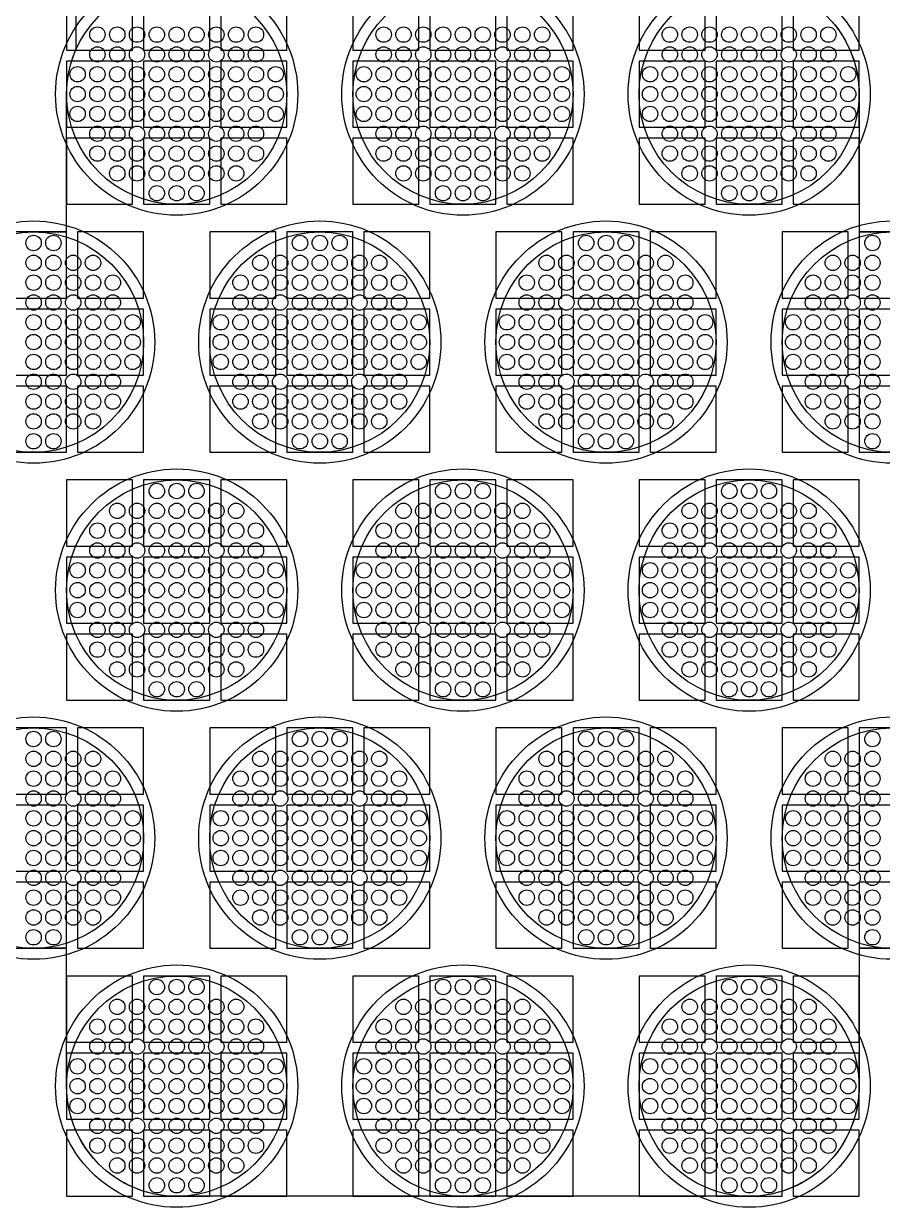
# Model space of a CAD drawing. Extents: x -49 to 54, y -38 to 38.
# Drawn here: x -4.72 to -0.82, y 14.48 to 19.85 of the extents above; entities that cross this region are included whole.
import ezdxf

# ---------------------------------------------------------------- set-up
doc = ezdxf.new("R2010")
doc.units = 0
for name, color, linetype in [('BACK_LAYER', 5, 'CONTINUOUS'), ('COND_LAYER_LOWER_ELECTRODE', 6, 'CONTINUOUS'), ('CONDUCTIVE_LAYER_BACK_LAYER', 2, 'CONTINUOUS'), ('EMITTER', 3, 'CONTINUOUS'), ('LOWER_ELECTRODE', 1, 'CONTINUOUS')]:
    doc.layers.add(name, color=color, linetype=linetype)

msp = doc.modelspace()

# ---------------------------------------------------------------- linework, layer by layer
at = {"layer": 'BACK_LAYER'}
for points in [[(-4.5209, 19.7319), (-4.2209, 19.7319), (-4.2209, 20.0319), (-4.5209, 20.0319)], [(-4.1709, 19.7319), (-3.8709, 19.7319), (-3.8709, 20.0319), (-4.1709, 20.0319)], [(-3.8209, 19.7319), (-3.5209, 19.7319), (-3.5209, 20.0319), (-3.8209, 20.0319)], [(-3.2209, 19.7319), (-2.9209, 19.7319), (-2.9209, 20.0319), (-3.2209, 20.0319)], [(-2.8709, 19.7319), (-2.5709, 19.7319), (-2.5709, 20.0319), (-2.8709, 20.0319)], [(-2.5209, 19.7319), (-2.2209, 19.7319), (-2.2209, 20.0319), (-2.5209, 20.0319)], [(-1.9209, 19.7319), (-1.6209, 19.7319), (-1.6209, 20.0319), (-1.9209, 20.0319)], [(-1.5709, 19.7319), (-1.2709, 19.7319), (-1.2709, 20.0319), (-1.5709, 20.0319)], [(-1.2209, 19.7319), (-0.9209, 19.7319), (-0.9209, 20.0319), (-1.2209, 20.0319)], [(-4.5209, 19.3819), (-4.2209, 19.3819), (-4.2209, 19.6819), (-4.5209, 19.6819)], [(-4.1709, 19.3819), (-3.8709, 19.3819), (-3.8709, 19.6819), (-4.1709, 19.6819)], [(-3.8209, 19.3819), (-3.5209, 19.3819), (-3.5209, 19.6819), (-3.8209, 19.6819)], [(-3.2209, 19.3819), (-2.9209, 19.3819), (-2.9209, 19.6819), (-3.2209, 19.6819)], [(-2.8709, 19.3819), (-2.5709, 19.3819), (-2.5709, 19.6819), (-2.8709, 19.6819)], [(-2.5209, 19.3819), (-2.2209, 19.3819), (-2.2209, 19.6819), (-2.5209, 19.6819)], [(-1.9209, 19.3819), (-1.6209, 19.3819), (-1.6209, 19.6819), (-1.9209, 19.6819)], [(-1.5709, 19.3819), (-1.2709, 19.3819), (-1.2709, 19.6819), (-1.5709, 19.6819)], [(-1.2209, 19.3819), (-0.9209, 19.3819), (-0.9209, 19.6819), (-1.2209, 19.6819)], [(-4.5209, 19.0319), (-4.2209, 19.0319), (-4.2209, 19.3319), (-4.5209, 19.3319)], [(-4.1709, 19.0319), (-3.8709, 19.0319), (-3.8709, 19.3319), (-4.1709, 19.3319)], [(-3.8209, 19.0319), (-3.5209, 19.0319), (-3.5209, 19.3319), (-3.8209, 19.3319)], [(-3.2209, 19.0319), (-2.9209, 19.0319), (-2.9209, 19.3319), (-3.2209, 19.3319)], [(-2.8709, 19.0319), (-2.5709, 19.0319), (-2.5709, 19.3319), (-2.8709, 19.3319)], [(-2.5209, 19.0319), (-2.2209, 19.0319), (-2.2209, 19.3319), (-2.5209, 19.3319)], [(-1.9209, 19.0319), (-1.6209, 19.0319), (-1.6209, 19.3319), (-1.9209, 19.3319)], [(-1.5709, 19.0319), (-1.2709, 19.0319), (-1.2709, 19.3319), (-1.5709, 19.3319)], [(-1.2209, 19.0319), (-0.9209, 19.0319), (-0.9209, 19.3319), (-1.2209, 19.3319)], [(-4.8209, 18.6061), (-4.5209, 18.6061), (-4.5209, 18.9061), (-4.8209, 18.9061)], [(-4.4709, 18.6061), (-4.1709, 18.6061), (-4.1709, 18.9061), (-4.4709, 18.9061)], [(-3.8709, 18.6061), (-3.5709, 18.6061), (-3.5709, 18.9061), (-3.8709, 18.9061)], [(-3.5209, 18.6061), (-3.2209, 18.6061), (-3.2209, 18.9061), (-3.5209, 18.9061)], [(-3.1709, 18.6061), (-2.8709, 18.6061), (-2.8709, 18.9061), (-3.1709, 18.9061)], [(-2.5709, 18.6061), (-2.2709, 18.6061), (-2.2709, 18.9061), (-2.5709, 18.9061)], [(-2.2209, 18.6061), (-1.9209, 18.6061), (-1.9209, 18.9061), (-2.2209, 18.9061)], [(-1.8709, 18.6061), (-1.5709, 18.6061), (-1.5709, 18.9061), (-1.8709, 18.9061)], [(-1.2709, 18.6061), (-0.9709, 18.6061), (-0.9709, 18.9061), (-1.2709, 18.9061)], [(-0.9209, 18.6061), (-0.6209, 18.6061), (-0.6209, 18.9061), (-0.9209, 18.9061)], [(-4.8209, 18.2561), (-4.5209, 18.2561), (-4.5209, 18.5561), (-4.8209, 18.5561)], [(-4.4709, 18.2561), (-4.1709, 18.2561), (-4.1709, 18.5561), (-4.4709, 18.5561)], [(-3.8709, 18.2561), (-3.5709, 18.2561), (-3.5709, 18.5561), (-3.8709, 18.5561)], [(-3.5209, 18.2561), (-3.2209, 18.2561), (-3.2209, 18.5561), (-3.5209, 18.5561)], [(-3.1709, 18.2561), (-2.8709, 18.2561), (-2.8709, 18.5561), (-3.1709, 18.5561)], [(-2.5709, 18.2561), (-2.2709, 18.2561), (-2.2709, 18.5561), (-2.5709, 18.5561)], [(-2.2209, 18.2561), (-1.9209, 18.2561), (-1.9209, 18.5561), (-2.2209, 18.5561)], [(-1.8709, 18.2561), (-1.5709, 18.2561), (-1.5709, 18.5561), (-1.8709, 18.5561)], [(-1.2709, 18.2561), (-0.9709, 18.2561), (-0.9709, 18.5561), (-1.2709, 18.5561)], [(-0.9209, 18.2561), (-0.6209, 18.2561), (-0.6209, 18.5561), (-0.9209, 18.5561)], [(-4.8209, 17.9061), (-4.5209, 17.9061), (-4.5209, 18.2061), (-4.8209, 18.2061)], [(-4.4709, 17.9061), (-4.1709, 17.9061), (-4.1709, 18.2061), (-4.4709, 18.2061)], [(-3.8709, 17.9061), (-3.5709, 17.9061), (-3.5709, 18.2061), (-3.8709, 18.2061)], [(-3.5209, 17.9061), (-3.2209, 17.9061), (-3.2209, 18.2061), (-3.5209, 18.2061)], [(-3.1709, 17.9061), (-2.8709, 17.9061), (-2.8709, 18.2061), (-3.1709, 18.2061)], [(-2.5709, 17.9061), (-2.2709, 17.9061), (-2.2709, 18.2061), (-2.5709, 18.2061)], [(-2.2209, 17.9061), (-1.9209, 17.9061), (-1.9209, 18.2061), (-2.2209, 18.2061)], [(-1.8709, 17.9061), (-1.5709, 17.9061), (-1.5709, 18.2061), (-1.8709, 18.2061)], [(-1.2709, 17.9061), (-0.9709, 17.9061), (-0.9709, 18.2061), (-1.2709, 18.2061)], [(-0.9209, 17.9061), (-0.6209, 17.9061), (-0.6209, 18.2061), (-0.9209, 18.2061)], [(-4.5209, 17.4802), (-4.2209, 17.4802), (-4.2209, 17.7802), (-4.5209, 17.7802)], [(-4.1709, 17.4802), (-3.8709, 17.4802), (-3.8709, 17.7802), (-4.1709, 17.7802)], [(-3.8209, 17.4802), (-3.5209, 17.4802), (-3.5209, 17.7802), (-3.8209, 17.7802)], [(-3.2209, 17.4802), (-2.9209, 17.4802), (-2.9209, 17.7802), (-3.2209, 17.7802)], [(-2.8709, 17.4802), (-2.5709, 17.4802), (-2.5709, 17.7802), (-2.8709, 17.7802)], [(-2.5209, 17.4802), (-2.2209, 17.4802), (-2.2209, 17.7802), (-2.5209, 17.7802)], [(-1.9209, 17.4802), (-1.6209, 17.4802), (-1.6209, 17.7802), (-1.9209, 17.7802)], [(-1.5709, 17.4802), (-1.2709, 17.4802), (-1.2709, 17.7802), (-1.5709, 17.7802)], [(-1.2209, 17.4802), (-0.9209, 17.4802), (-0.9209, 17.7802), (-1.2209, 17.7802)], [(-4.5209, 17.1302), (-4.2209, 17.1302), (-4.2209, 17.4302), (-4.5209, 17.4302)], [(-4.1709, 17.1302), (-3.8709, 17.1302), (-3.8709, 17.4302), (-4.1709, 17.4302)], [(-3.8209, 17.1302), (-3.5209, 17.1302), (-3.5209, 17.4302), (-3.8209, 17.4302)], [(-3.2209, 17.1302), (-2.9209, 17.1302), (-2.9209, 17.4302), (-3.2209, 17.4302)], [(-2.8709, 17.1302), (-2.5709, 17.1302), (-2.5709, 17.4302), (-2.8709, 17.4302)], [(-2.5209, 17.1302), (-2.2209, 17.1302), (-2.2209, 17.4302), (-2.5209, 17.4302)], [(-1.9209, 17.1302), (-1.6209, 17.1302), (-1.6209, 17.4302), (-1.9209, 17.4302)], [(-1.5709, 17.1302), (-1.2709, 17.1302), (-1.2709, 17.4302), (-1.5709, 17.4302)], [(-1.2209, 17.1302), (-0.9209, 17.1302), (-0.9209, 17.4302), (-1.2209, 17.4302)], [(-4.5209, 16.7802), (-4.2209, 16.7802), (-4.2209, 17.0802), (-4.5209, 17.0802)], [(-4.1709, 16.7802), (-3.8709, 16.7802), (-3.8709, 17.0802), (-4.1709, 17.0802)], [(-3.8209, 16.7802), (-3.5209, 16.7802), (-3.5209, 17.0802), (-3.8209, 17.0802)], [(-3.2209, 16.7802), (-2.9209, 16.7802), (-2.9209, 17.0802), (-3.2209, 17.0802)], [(-2.8709, 16.7802), (-2.5709, 16.7802), (-2.5709, 17.0802), (-2.8709, 17.0802)], [(-2.5209, 16.7802), (-2.2209, 16.7802), (-2.2209, 17.0802), (-2.5209, 17.0802)], [(-1.9209, 16.7802), (-1.6209, 16.7802), (-1.6209, 17.0802), (-1.9209, 17.0802)], [(-1.5709, 16.7802), (-1.2709, 16.7802), (-1.2709, 17.0802), (-1.5709, 17.0802)], [(-1.2209, 16.7802), (-0.9209, 16.7802), (-0.9209, 17.0802), (-1.2209, 17.0802)], [(-4.8209, 16.3544), (-4.5209, 16.3544), (-4.5209, 16.6544), (-4.8209, 16.6544)], [(-4.4709, 16.3544), (-4.1709, 16.3544), (-4.1709, 16.6544), (-4.4709, 16.6544)], [(-3.8709, 16.3544), (-3.5709, 16.3544), (-3.5709, 16.6544), (-3.8709, 16.6544)], [(-3.5209, 16.3544), (-3.2209, 16.3544), (-3.2209, 16.6544), (-3.5209, 16.6544)], [(-3.1709, 16.3544), (-2.8709, 16.3544), (-2.8709, 16.6544), (-3.1709, 16.6544)], [(-2.5709, 16.3544), (-2.2709, 16.3544), (-2.2709, 16.6544), (-2.5709, 16.6544)], [(-2.2209, 16.3544), (-1.9209, 16.3544), (-1.9209, 16.6544), (-2.2209, 16.6544)], [(-1.8709, 16.3544), (-1.5709, 16.3544), (-1.5709, 16.6544), (-1.8709, 16.6544)], [(-1.2709, 16.3544), (-0.9709, 16.3544), (-0.9709, 16.6544), (-1.2709, 16.6544)], [(-0.9209, 16.3544), (-0.6209, 16.3544), (-0.6209, 16.6544), (-0.9209, 16.6544)], [(-4.8209, 16.0044), (-4.5209, 16.0044), (-4.5209, 16.3044), (-4.8209, 16.3044)], [(-4.4709, 16.0044), (-4.1709, 16.0044), (-4.1709, 16.3044), (-4.4709, 16.3044)], [(-3.8709, 16.0044), (-3.5709, 16.0044), (-3.5709, 16.3044), (-3.8709, 16.3044)], [(-3.5209, 16.0044), (-3.2209, 16.0044), (-3.2209, 16.3044), (-3.5209, 16.3044)], [(-3.1709, 16.0044), (-2.8709, 16.0044), (-2.8709, 16.3044), (-3.1709, 16.3044)], [(-2.5709, 16.0044), (-2.2709, 16.0044), (-2.2709, 16.3044), (-2.5709, 16.3044)], [(-2.2209, 16.0044), (-1.9209, 16.0044), (-1.9209, 16.3044), (-2.2209, 16.3044)], [(-1.8709, 16.0044), (-1.5709, 16.0044), (-1.5709, 16.3044), (-1.8709, 16.3044)], [(-1.2709, 16.0044), (-0.9709, 16.0044), (-0.9709, 16.3044), (-1.2709, 16.3044)], [(-0.9209, 16.0044), (-0.6209, 16.0044), (-0.6209, 16.3044), (-0.9209, 16.3044)], [(-4.8209, 15.6544), (-4.5209, 15.6544), (-4.5209, 15.9544), (-4.8209, 15.9544)], [(-4.4709, 15.6544), (-4.1709, 15.6544), (-4.1709, 15.9544), (-4.4709, 15.9544)], [(-3.8709, 15.6544), (-3.5709, 15.6544), (-3.5709, 15.9544), (-3.8709, 15.9544)], [(-3.5209, 15.6544), (-3.2209, 15.6544), (-3.2209, 15.9544), (-3.5209, 15.9544)], [(-3.1709, 15.6544), (-2.8709, 15.6544), (-2.8709, 15.9544), (-3.1709, 15.9544)], [(-2.5709, 15.6544), (-2.2709, 15.6544), (-2.2709, 15.9544), (-2.5709, 15.9544)], [(-2.2209, 15.6544), (-1.9209, 15.6544), (-1.9209, 15.9544), (-2.2209, 15.9544)], [(-1.8709, 15.6544), (-1.5709, 15.6544), (-1.5709, 15.9544), (-1.8709, 15.9544)], [(-1.2709, 15.6544), (-0.9709, 15.6544), (-0.9709, 15.9544), (-1.2709, 15.9544)], [(-0.9209, 15.6544), (-0.6209, 15.6544), (-0.6209, 15.9544), (-0.9209, 15.9544)], [(-4.5209, 15.2286), (-4.2209, 15.2286), (-4.2209, 15.5286), (-4.5209, 15.5286)], [(-4.1709, 15.2286), (-3.8709, 15.2286), (-3.8709, 15.5286), (-4.1709, 15.5286)], [(-3.8209, 15.2286), (-3.5209, 15.2286), (-3.5209, 15.5286), (-3.8209, 15.5286)], [(-3.2209, 15.2286), (-2.9209, 15.2286), (-2.9209, 15.5286), (-3.2209, 15.5286)], [(-2.8709, 15.2286), (-2.5709, 15.2286), (-2.5709, 15.5286), (-2.8709, 15.5286)], [(-2.5209, 15.2286), (-2.2209, 15.2286), (-2.2209, 15.5286), (-2.5209, 15.5286)], [(-1.9209, 15.2286), (-1.6209, 15.2286), (-1.6209, 15.5286), (-1.9209, 15.5286)], [(-1.5709, 15.2286), (-1.2709, 15.2286), (-1.2709, 15.5286), (-1.5709, 15.5286)], [(-1.2209, 15.2286), (-0.9209, 15.2286), (-0.9209, 15.5286), (-1.2209, 15.5286)], [(-4.5209, 14.8786), (-4.2209, 14.8786), (-4.2209, 15.1786), (-4.5209, 15.1786)], [(-4.1709, 14.8786), (-3.8709, 14.8786), (-3.8709, 15.1786), (-4.1709, 15.1786)], [(-3.8209, 14.8786), (-3.5209, 14.8786), (-3.5209, 15.1786), (-3.8209, 15.1786)], [(-3.2209, 14.8786), (-2.9209, 14.8786), (-2.9209, 15.1786), (-3.2209, 15.1786)], [(-2.8709, 14.8786), (-2.5709, 14.8786), (-2.5709, 15.1786), (-2.8709, 15.1786)], [(-2.5209, 14.8786), (-2.2209, 14.8786), (-2.2209, 15.1786), (-2.5209, 15.1786)], [(-1.9209, 14.8786), (-1.6209, 14.8786), (-1.6209, 15.1786), (-1.9209, 15.1786)], [(-1.5709, 14.8786), (-1.2709, 14.8786), (-1.2709, 15.1786), (-1.5709, 15.1786)], [(-1.2209, 14.8786), (-0.9209, 14.8786), (-0.9209, 15.1786), (-1.2209, 15.1786)], [(-4.5209, 14.5286), (-4.2209, 14.5286), (-4.2209, 14.8286), (-4.5209, 14.8286)], [(-4.1709, 14.5286), (-3.8709, 14.5286), (-3.8709, 14.8286), (-4.1709, 14.8286)], [(-3.8209, 14.5286), (-3.5209, 14.5286), (-3.5209, 14.8286), (-3.8209, 14.8286)], [(-3.2209, 14.5286), (-2.9209, 14.5286), (-2.9209, 14.8286), (-3.2209, 14.8286)], [(-2.8709, 14.5286), (-2.5709, 14.5286), (-2.5709, 14.8286), (-2.8709, 14.8286)], [(-2.5209, 14.5286), (-2.2209, 14.5286), (-2.2209, 14.8286), (-2.5209, 14.8286)], [(-1.9209, 14.5286), (-1.6209, 14.5286), (-1.6209, 14.8286), (-1.9209, 14.8286)], [(-1.5709, 14.5286), (-1.2709, 14.5286), (-1.2709, 14.8286), (-1.5709, 14.8286)], [(-1.2209, 14.5286), (-0.9209, 14.5286), (-0.9209, 14.8286), (-1.2209, 14.8286)]]:
    msp.add_lwpolyline(points, close=True, dxfattribs=at)
at = {"layer": 'COND_LAYER_LOWER_ELECTRODE'}
for centre in [(-4.0209, 19.5319), (-2.7209, 19.5319), (-1.4209, 19.5319), (-4.6709, 18.4061), (-3.3709, 18.4061), (-2.0709, 18.4061), (-0.7709, 18.4061), (-4.0209, 17.2802), (-2.7209, 17.2802), (-1.4209, 17.2802), (-4.6709, 16.1544), (-3.3709, 16.1544), (-2.0709, 16.1544), (-0.7709, 16.1544), (-4.0209, 15.0286), (-2.7209, 15.0286), (-1.4209, 15.0286)]:
    msp.add_circle(centre, 0.55, dxfattribs=at)
at = {"layer": 'CONDUCTIVE_LAYER_BACK_LAYER'}
for points in [[(-4.7206, 18.9036), (-4.7007, 18.9052), (-4.6809, 18.906), (-4.5209, 18.906), (-4.5209, 19.5319), (-4.5205, 19.5518), (-4.5193, 19.5716), (-4.5174, 19.5914), (-4.5146, 19.6111), (-4.5111, 19.6307), (-4.5068, 19.6501), (-4.5017, 19.6693), (-4.4958, 19.6883), (-4.4892, 19.707), (-4.4819, 19.7255), (-4.4779, 19.7347), (-4.4779, 20.5122)], [(-1.0436, 19.86), (-1.0309, 19.8447), (-1.0188, 19.829), (-1.0073, 19.8128), (-0.9964, 19.7961), (-0.9863, 19.779), (-0.9768, 19.7615), (-0.968, 19.7437), (-0.9599, 19.7255), (-0.9526, 19.707), (-0.946, 19.6883), (-0.9402, 19.6693), (-0.9351, 19.6501), (-0.9308, 19.6307), (-0.9272, 19.6111), (-0.9245, 19.5914), (-0.9225, 19.5716), (-0.9213, 19.5518), (-0.9209, 19.5319), (-0.9209, 18.906), (-0.761, 18.906)], [(-0.761, 15.6545), (-0.9209, 15.6545), (-0.9209, 15.0286), (-0.9213, 15.0087), (-0.9225, 14.9888), (-0.9245, 14.969), (-0.9272, 14.9494), (-0.9308, 14.9298), (-0.9351, 14.9104), (-0.9402, 14.8912), (-0.946, 14.8722), (-0.9526, 14.8534), (-0.9599, 14.8349), (-0.968, 14.8167), (-0.9768, 14.7989), (-0.9863, 14.7814), (-0.9964, 14.7643), (-1.0073, 14.7477), (-1.0188, 14.7315), (-1.0309, 14.7157), (-1.0436, 14.7004), (-1.057, 14.6857), (-1.0709, 14.6715), (-1.0854, 14.6579), (-1.1004, 14.6448), (-1.1159, 14.6324), (-1.1319, 14.6206), (-1.1483, 14.6094), (-1.1652, 14.5989), (-1.1825, 14.5891), (-1.2002, 14.5799), (-1.2182, 14.5715), (-1.2365, 14.5638), (-1.2551, 14.5568), (-1.274, 14.5506), (-1.2931, 14.5452), (-1.3124, 14.5405), (-1.3319, 14.5365), (-1.3516, 14.5334), (-1.3713, 14.531), (-1.3911, 14.5294), (-1.411, 14.5287), (-4.0309, 14.5287), (-4.0507, 14.5294), (-4.0706, 14.531), (-4.0903, 14.5334), (-4.1099, 14.5365), (-4.1294, 14.5405), (-4.1487, 14.5452), (-4.1679, 14.5506), (-4.1867, 14.5568), (-4.2054, 14.5638), (-4.2237, 14.5715), (-4.2417, 14.5799), (-4.2594, 14.5891), (-4.2766, 14.5989), (-4.2935, 14.6094), (-4.31, 14.6206), (-4.326, 14.6324), (-4.3415, 14.6448), (-4.3565, 14.6579), (-4.371, 14.6715), (-4.3849, 14.6857), (-4.3982, 14.7004), (-4.411, 14.7157), (-4.4231, 14.7315), (-4.4346, 14.7477), (-4.4454, 14.7643), (-4.4556, 14.7814), (-4.4651, 14.7989), (-4.4738, 14.8167), (-4.4819, 14.8349), (-4.4892, 14.8534), (-4.4958, 14.8722), (-4.5017, 14.8912), (-4.5068, 14.9104), (-4.5111, 14.9298), (-4.5146, 14.9494), (-4.5174, 14.969), (-4.5193, 14.9888), (-4.5205, 15.0087), (-4.5209, 15.0286), (-4.5209, 15.6545), (-4.6809, 15.6545), (-4.7007, 15.6553), (-4.7206, 15.6569)]]:
    msp.add_lwpolyline(points, dxfattribs=at)
at = {"layer": 'EMITTER'}
for centre in [(-4.0209, 19.5319), (-2.7209, 19.5319), (-1.4209, 19.5319), (-4.6709, 18.4061), (-3.3709, 18.4061), (-2.0709, 18.4061), (-0.7709, 18.4061), (-4.0209, 17.2802), (-2.7209, 17.2802), (-1.4209, 17.2802), (-4.6709, 16.1544), (-3.3709, 16.1544), (-2.0709, 16.1544), (-0.7709, 16.1544), (-4.0209, 15.0286), (-2.7209, 15.0286), (-1.4209, 15.0286)]:
    msp.add_circle(centre, 0.5, dxfattribs=at)
at = {"layer": 'LOWER_ELECTRODE'}
for centre in [(-4.3809, 19.8019), (-4.2909, 19.8019), (-4.2009, 19.8019), (-4.1109, 19.8019), (-4.0209, 19.8019), (-3.9309, 19.8019), (-3.8409, 19.8019), (-3.7509, 19.8019), (-3.6609, 19.8019), (-3.0809, 19.8019), (-2.9909, 19.8019), (-2.9009, 19.8019), (-2.8109, 19.8019), (-2.7209, 19.8019), (-2.6309, 19.8019), (-2.5409, 19.8019), (-2.4509, 19.8019), (-2.3609, 19.8019), (-1.7809, 19.8019), (-1.6909, 19.8019), (-1.6009, 19.8019), (-1.5109, 19.8019), (-1.4209, 19.8019), (-1.3309, 19.8019), (-1.2409, 19.8019), (-1.1509, 19.8019), (-1.0609, 19.8019), (-4.3809, 19.7119), (-4.2909, 19.7119), (-4.2009, 19.7119), (-4.1109, 19.7119), (-4.0209, 19.7119), (-3.9309, 19.7119), (-3.8409, 19.7119), (-3.7509, 19.7119), (-3.6609, 19.7119), (-3.0809, 19.7119), (-2.9909, 19.7119), (-2.9009, 19.7119), (-2.8109, 19.7119), (-2.7209, 19.7119), (-2.6309, 19.7119), (-2.5409, 19.7119), (-2.4509, 19.7119), (-2.3609, 19.7119), (-1.7809, 19.7119), (-1.6909, 19.7119), (-1.6009, 19.7119), (-1.5109, 19.7119), (-1.4209, 19.7119), (-1.3309, 19.7119), (-1.2409, 19.7119), (-1.1509, 19.7119), (-1.0609, 19.7119), (-4.4709, 19.6219), (-4.3809, 19.6219), (-4.2909, 19.6219), (-4.2009, 19.6219), (-4.1109, 19.6219), (-4.0209, 19.6219), (-3.9309, 19.6219), (-3.8409, 19.6219), (-3.7509, 19.6219), (-3.6609, 19.6219), (-3.5709, 19.6219), (-3.1709, 19.6219), (-3.0809, 19.6219), (-2.9909, 19.6219), (-2.9009, 19.6219), (-2.8109, 19.6219), (-2.7209, 19.6219), (-2.6309, 19.6219), (-2.5409, 19.6219), (-2.4509, 19.6219), (-2.3609, 19.6219), (-2.2709, 19.6219), (-1.8709, 19.6219), (-1.7809, 19.6219), (-1.6909, 19.6219), (-1.6009, 19.6219), (-1.5109, 19.6219), (-1.4209, 19.6219), (-1.3309, 19.6219), (-1.2409, 19.6219), (-1.1509, 19.6219), (-1.0609, 19.6219), (-0.9709, 19.6219), (-4.4709, 19.5319), (-4.3809, 19.5319), (-4.2909, 19.5319), (-4.2009, 19.5319), (-4.1109, 19.5319), (-4.0209, 19.5319), (-3.9309, 19.5319), (-3.8409, 19.5319), (-3.7509, 19.5319), (-3.6609, 19.5319), (-3.5709, 19.5319), (-3.1709, 19.5319), (-3.0809, 19.5319), (-2.9909, 19.5319), (-2.9009, 19.5319), (-2.8109, 19.5319), (-2.7209, 19.5319), (-2.6309, 19.5319), (-2.5409, 19.5319), (-2.4509, 19.5319), (-2.3609, 19.5319), (-2.2709, 19.5319), (-1.8709, 19.5319), (-1.7809, 19.5319), (-1.6909, 19.5319), (-1.6009, 19.5319), (-1.5109, 19.5319), (-1.4209, 19.5319), (-1.3309, 19.5319), (-1.2409, 19.5319), (-1.1509, 19.5319), (-1.0609, 19.5319), (-0.9709, 19.5319), (-4.4709, 19.4419), (-4.3809, 19.4419), (-4.2909, 19.4419), (-4.2009, 19.4419), (-4.1109, 19.4419), (-4.0209, 19.4419), (-3.9309, 19.4419), (-3.8409, 19.4419), (-3.7509, 19.4419), (-3.6609, 19.4419), (-3.5709, 19.4419), (-3.1709, 19.4419), (-3.0809, 19.4419), (-2.9909, 19.4419), (-2.9009, 19.4419), (-2.8109, 19.4419), (-2.7209, 19.4419), (-2.6309, 19.4419), (-2.5409, 19.4419), (-2.4509, 19.4419), (-2.3609, 19.4419), (-2.2709, 19.4419), (-1.8709, 19.4419), (-1.7809, 19.4419), (-1.6909, 19.4419), (-1.6009, 19.4419), (-1.5109, 19.4419), (-1.4209, 19.4419), (-1.3309, 19.4419), (-1.2409, 19.4419), (-1.1509, 19.4419), (-1.0609, 19.4419), (-0.9709, 19.4419), (-4.3809, 19.3519), (-4.2909, 19.3519), (-4.2009, 19.3519), (-4.1109, 19.3519), (-4.0209, 19.3519), (-3.9309, 19.3519), (-3.8409, 19.3519), (-3.7509, 19.3519), (-3.6609, 19.3519), (-3.0809, 19.3519), (-2.9909, 19.3519), (-2.9009, 19.3519), (-2.8109, 19.3519), (-2.7209, 19.3519), (-2.6309, 19.3519), (-2.5409, 19.3519), (-2.4509, 19.3519), (-2.3609, 19.3519), (-1.7809, 19.3519), (-1.6909, 19.3519), (-1.6009, 19.3519), (-1.5109, 19.3519), (-1.4209, 19.3519), (-1.3309, 19.3519), (-1.2409, 19.3519), (-1.1509, 19.3519), (-1.0609, 19.3519), (-4.3809, 19.2619), (-4.2909, 19.2619), (-4.2009, 19.2619), (-4.1109, 19.2619), (-4.0209, 19.2619), (-3.9309, 19.2619), (-3.8409, 19.2619), (-3.7509, 19.2619), (-3.6609, 19.2619), (-3.0809, 19.2619), (-2.9909, 19.2619), (-2.9009, 19.2619), (-2.8109, 19.2619), (-2.7209, 19.2619), (-2.6309, 19.2619), (-2.5409, 19.2619), (-2.4509, 19.2619), (-2.3609, 19.2619), (-1.7809, 19.2619), (-1.6909, 19.2619), (-1.6009, 19.2619), (-1.5109, 19.2619), (-1.4209, 19.2619), (-1.3309, 19.2619), (-1.2409, 19.2619), (-1.1509, 19.2619), (-1.0609, 19.2619), (-4.2909, 19.1719), (-4.2009, 19.1719), (-4.1109, 19.1719), (-4.0209, 19.1719), (-3.9309, 19.1719), (-3.8409, 19.1719), (-3.7509, 19.1719), (-2.9909, 19.1719), (-2.9009, 19.1719), (-2.8109, 19.1719), (-2.7209, 19.1719), (-2.6309, 19.1719), (-2.5409, 19.1719), (-2.4509, 19.1719), (-1.6909, 19.1719), (-1.6009, 19.1719), (-1.5109, 19.1719), (-1.4209, 19.1719), (-1.3309, 19.1719), (-1.2409, 19.1719), (-1.1509, 19.1719), (-4.1109, 19.0819), (-4.0209, 19.0819), (-3.9309, 19.0819), (-2.8109, 19.0819), (-2.7209, 19.0819), (-2.6309, 19.0819), (-1.5109, 19.0819), (-1.4209, 19.0819), (-1.3309, 19.0819), (-4.6709, 18.8561), (-4.5809, 18.8561), (-3.4609, 18.8561), (-3.3709, 18.8561), (-3.2809, 18.8561), (-2.1609, 18.8561), (-2.0709, 18.8561), (-1.9809, 18.8561), (-0.8609, 18.8561), (-4.6709, 18.7661), (-4.5809, 18.7661), (-4.4909, 18.7661), (-4.4009, 18.7661), (-3.6409, 18.7661), (-3.5509, 18.7661), (-3.4609, 18.7661), (-3.3709, 18.7661), (-3.2809, 18.7661), (-3.1909, 18.7661), (-3.1009, 18.7661), (-2.3409, 18.7661), (-2.2509, 18.7661), (-2.1609, 18.7661), (-2.0709, 18.7661), (-1.9809, 18.7661), (-1.8909, 18.7661), (-1.8009, 18.7661), (-1.0409, 18.7661), (-0.9509, 18.7661), (-0.8609, 18.7661), (-4.6709, 18.6761), (-4.5809, 18.6761), (-4.4909, 18.6761), (-4.4009, 18.6761), (-4.3109, 18.6761), (-3.7309, 18.6761), (-3.6409, 18.6761), (-3.5509, 18.6761), (-3.4609, 18.6761), (-3.3709, 18.6761), (-3.2809, 18.6761), (-3.1909, 18.6761), (-3.1009, 18.6761), (-3.0109, 18.6761), (-2.4309, 18.6761), (-2.3409, 18.6761), (-2.2509, 18.6761), (-2.1609, 18.6761), (-2.0709, 18.6761), (-1.9809, 18.6761), (-1.8909, 18.6761), (-1.8009, 18.6761), (-1.7109, 18.6761), (-1.1309, 18.6761), (-1.0409, 18.6761), (-0.9509, 18.6761), (-0.8609, 18.6761), (-4.6709, 18.5861), (-4.5809, 18.5861), (-4.4909, 18.5861), (-4.4009, 18.5861), (-4.3109, 18.5861), (-3.7309, 18.5861), (-3.6409, 18.5861), (-3.5509, 18.5861), (-3.4609, 18.5861), (-3.3709, 18.5861), (-3.2809, 18.5861), (-3.1909, 18.5861), (-3.1009, 18.5861), (-3.0109, 18.5861), (-2.4309, 18.5861), (-2.3409, 18.5861), (-2.2509, 18.5861), (-2.1609, 18.5861), (-2.0709, 18.5861), (-1.9809, 18.5861), (-1.8909, 18.5861), (-1.8009, 18.5861), (-1.7109, 18.5861), (-1.1309, 18.5861), (-1.0409, 18.5861), (-0.9509, 18.5861), (-0.8609, 18.5861), (-4.6709, 18.4961), (-4.5809, 18.4961), (-4.4909, 18.4961), (-4.4009, 18.4961), (-4.3109, 18.4961), (-4.2209, 18.4961), (-3.8209, 18.4961), (-3.7309, 18.4961), (-3.6409, 18.4961), (-3.5509, 18.4961), (-3.4609, 18.4961), (-3.3709, 18.4961), (-3.2809, 18.4961), (-3.1909, 18.4961), (-3.1009, 18.4961), (-3.0109, 18.4961), (-2.9209, 18.4961), (-2.5209, 18.4961), (-2.4309, 18.4961), (-2.3409, 18.4961), (-2.2509, 18.4961), (-2.1609, 18.4961), (-2.0709, 18.4961), (-1.9809, 18.4961), (-1.8909, 18.4961), (-1.8009, 18.4961), (-1.7109, 18.4961), (-1.6209, 18.4961), (-1.2209, 18.4961), (-1.1309, 18.4961), (-1.0409, 18.4961), (-0.9509, 18.4961), (-0.8609, 18.4961), (-4.6709, 18.4061), (-4.5809, 18.4061), (-4.4909, 18.4061), (-4.4009, 18.4061), (-4.3109, 18.4061), (-4.2209, 18.4061), (-3.8209, 18.4061), (-3.7309, 18.4061), (-3.6409, 18.4061), (-3.5509, 18.4061), (-3.4609, 18.4061), (-3.3709, 18.4061), (-3.2809, 18.4061), (-3.1909, 18.4061), (-3.1009, 18.4061), (-3.0109, 18.4061), (-2.9209, 18.4061), (-2.5209, 18.4061), (-2.4309, 18.4061), (-2.3409, 18.4061), (-2.2509, 18.4061), (-2.1609, 18.4061), (-2.0709, 18.4061), (-1.9809, 18.4061), (-1.8909, 18.4061), (-1.8009, 18.4061), (-1.7109, 18.4061), (-1.6209, 18.4061), (-1.2209, 18.4061), (-1.1309, 18.4061), (-1.0409, 18.4061), (-0.9509, 18.4061), (-0.8609, 18.4061), (-4.6709, 18.3161), (-4.5809, 18.3161), (-4.4909, 18.3161), (-4.4009, 18.3161), (-4.3109, 18.3161), (-4.2209, 18.3161), (-3.8209, 18.3161), (-3.7309, 18.3161), (-3.6409, 18.3161), (-3.5509, 18.3161), (-3.4609, 18.3161), (-3.3709, 18.3161), (-3.2809, 18.3161), (-3.1909, 18.3161), (-3.1009, 18.3161), (-3.0109, 18.3161), (-2.9209, 18.3161), (-2.5209, 18.3161), (-2.4309, 18.3161), (-2.3409, 18.3161), (-2.2509, 18.3161), (-2.1609, 18.3161), (-2.0709, 18.3161), (-1.9809, 18.3161), (-1.8909, 18.3161), (-1.8009, 18.3161), (-1.7109, 18.3161), (-1.6209, 18.3161), (-1.2209, 18.3161), (-1.1309, 18.3161), (-1.0409, 18.3161), (-0.9509, 18.3161), (-0.8609, 18.3161), (-4.6709, 18.2261), (-4.5809, 18.2261), (-4.4909, 18.2261), (-4.4009, 18.2261), (-4.3109, 18.2261), (-3.7309, 18.2261), (-3.6409, 18.2261), (-3.5509, 18.2261), (-3.4609, 18.2261), (-3.3709, 18.2261), (-3.2809, 18.2261), (-3.1909, 18.2261), (-3.1009, 18.2261), (-3.0109, 18.2261), (-2.4309, 18.2261), (-2.3409, 18.2261), (-2.2509, 18.2261), (-2.1609, 18.2261), (-2.0709, 18.2261), (-1.9809, 18.2261), (-1.8909, 18.2261), (-1.8009, 18.2261), (-1.7109, 18.2261), (-1.1309, 18.2261), (-1.0409, 18.2261), (-0.9509, 18.2261), (-0.8609, 18.2261), (-4.6709, 18.1361), (-4.5809, 18.1361), (-4.4909, 18.1361), (-4.4009, 18.1361), (-4.3109, 18.1361), (-3.7309, 18.1361), (-3.6409, 18.1361), (-3.5509, 18.1361), (-3.4609, 18.1361), (-3.3709, 18.1361), (-3.2809, 18.1361), (-3.1909, 18.1361), (-3.1009, 18.1361), (-3.0109, 18.1361), (-2.4309, 18.1361), (-2.3409, 18.1361), (-2.2509, 18.1361), (-2.1609, 18.1361), (-2.0709, 18.1361), (-1.9809, 18.1361), (-1.8909, 18.1361), (-1.8009, 18.1361), (-1.7109, 18.1361), (-1.1309, 18.1361), (-1.0409, 18.1361), (-0.9509, 18.1361), (-0.8609, 18.1361), (-4.6709, 18.0461), (-4.5809, 18.0461), (-4.4909, 18.0461), (-4.4009, 18.0461), (-3.6409, 18.0461), (-3.5509, 18.0461), (-3.4609, 18.0461), (-3.3709, 18.0461), (-3.2809, 18.0461), (-3.1909, 18.0461), (-3.1009, 18.0461), (-2.3409, 18.0461), (-2.2509, 18.0461), (-2.1609, 18.0461), (-2.0709, 18.0461), (-1.9809, 18.0461), (-1.8909, 18.0461), (-1.8009, 18.0461), (-1.0409, 18.0461), (-0.9509, 18.0461), (-0.8609, 18.0461), (-4.6709, 17.9561), (-4.5809, 17.9561), (-3.4609, 17.9561), (-3.3709, 17.9561), (-3.2809, 17.9561), (-2.1609, 17.9561), (-2.0709, 17.9561), (-1.9809, 17.9561), (-0.8609, 17.9561), (-4.1109, 17.7302), (-4.0209, 17.7302), (-3.9309, 17.7302), (-2.8109, 17.7302), (-2.7209, 17.7302), (-2.6309, 17.7302), (-1.5109, 17.7302), (-1.4209, 17.7302), (-1.3309, 17.7302), (-4.2909, 17.6402), (-4.2009, 17.6402), (-4.1109, 17.6402), (-4.0209, 17.6402), (-3.9309, 17.6402), (-3.8409, 17.6402), (-3.7509, 17.6402), (-2.9909, 17.6402), (-2.9009, 17.6402), (-2.8109, 17.6402), (-2.7209, 17.6402), (-2.6309, 17.6402), (-2.5409, 17.6402), (-2.4509, 17.6402), (-1.6909, 17.6402), (-1.6009, 17.6402), (-1.5109, 17.6402), (-1.4209, 17.6402), (-1.3309, 17.6402), (-1.2409, 17.6402), (-1.1509, 17.6402), (-4.3809, 17.5502), (-4.2909, 17.5502), (-4.2009, 17.5502), (-4.1109, 17.5502), (-4.0209, 17.5502), (-3.9309, 17.5502), (-3.8409, 17.5502), (-3.7509, 17.5502), (-3.6609, 17.5502), (-3.0809, 17.5502), (-2.9909, 17.5502), (-2.9009, 17.5502), (-2.8109, 17.5502), (-2.7209, 17.5502), (-2.6309, 17.5502), (-2.5409, 17.5502), (-2.4509, 17.5502), (-2.3609, 17.5502), (-1.7809, 17.5502), (-1.6909, 17.5502), (-1.6009, 17.5502), (-1.5109, 17.5502), (-1.4209, 17.5502), (-1.3309, 17.5502), (-1.2409, 17.5502), (-1.1509, 17.5502), (-1.0609, 17.5502), (-4.3809, 17.4602), (-4.2909, 17.4602), (-4.2009, 17.4602), (-4.1109, 17.4602), (-4.0209, 17.4602), (-3.9309, 17.4602), (-3.8409, 17.4602), (-3.7509, 17.4602), (-3.6609, 17.4602), (-3.0809, 17.4602), (-2.9909, 17.4602), (-2.9009, 17.4602), (-2.8109, 17.4602), (-2.7209, 17.4602), (-2.6309, 17.4602), (-2.5409, 17.4602), (-2.4509, 17.4602), (-2.3609, 17.4602), (-1.7809, 17.4602), (-1.6909, 17.4602), (-1.6009, 17.4602), (-1.5109, 17.4602), (-1.4209, 17.4602), (-1.3309, 17.4602), (-1.2409, 17.4602), (-1.1509, 17.4602), (-1.0609, 17.4602), (-4.4709, 17.3702), (-4.3809, 17.3702), (-4.2909, 17.3702), (-4.2009, 17.3702), (-4.1109, 17.3702), (-4.0209, 17.3702), (-3.9309, 17.3702), (-3.8409, 17.3702), (-3.7509, 17.3702), (-3.6609, 17.3702), (-3.5709, 17.3702), (-3.1709, 17.3702), (-3.0809, 17.3702), (-2.9909, 17.3702), (-2.9009, 17.3702), (-2.8109, 17.3702), (-2.7209, 17.3702), (-2.6309, 17.3702), (-2.5409, 17.3702), (-2.4509, 17.3702), (-2.3609, 17.3702), (-2.2709, 17.3702), (-1.8709, 17.3702), (-1.7809, 17.3702), (-1.6909, 17.3702), (-1.6009, 17.3702), (-1.5109, 17.3702), (-1.4209, 17.3702), (-1.3309, 17.3702), (-1.2409, 17.3702), (-1.1509, 17.3702), (-1.0609, 17.3702), (-0.9709, 17.3702), (-4.4709, 17.2802), (-4.3809, 17.2802), (-4.2909, 17.2802), (-4.2009, 17.2802), (-4.1109, 17.2802), (-4.0209, 17.2802), (-3.9309, 17.2802), (-3.8409, 17.2802), (-3.7509, 17.2802), (-3.6609, 17.2802), (-3.5709, 17.2802), (-3.1709, 17.2802), (-3.0809, 17.2802), (-2.9909, 17.2802), (-2.9009, 17.2802), (-2.8109, 17.2802), (-2.7209, 17.2802), (-2.6309, 17.2802), (-2.5409, 17.2802), (-2.4509, 17.2802), (-2.3609, 17.2802), (-2.2709, 17.2802), (-1.8709, 17.2802), (-1.7809, 17.2802), (-1.6909, 17.2802), (-1.6009, 17.2802), (-1.5109, 17.2802), (-1.4209, 17.2802), (-1.3309, 17.2802), (-1.2409, 17.2802), (-1.1509, 17.2802), (-1.0609, 17.2802), (-0.9709, 17.2802), (-4.4709, 17.1902), (-4.3809, 17.1902), (-4.2909, 17.1902), (-4.2009, 17.1902), (-4.1109, 17.1902), (-4.0209, 17.1902), (-3.9309, 17.1902), (-3.8409, 17.1902), (-3.7509, 17.1902), (-3.6609, 17.1902), (-3.5709, 17.1902), (-3.1709, 17.1902), (-3.0809, 17.1902), (-2.9909, 17.1902), (-2.9009, 17.1902), (-2.8109, 17.1902), (-2.7209, 17.1902), (-2.6309, 17.1902), (-2.5409, 17.1902), (-2.4509, 17.1902), (-2.3609, 17.1902), (-2.2709, 17.1902), (-1.8709, 17.1902), (-1.7809, 17.1902), (-1.6909, 17.1902), (-1.6009, 17.1902), (-1.5109, 17.1902), (-1.4209, 17.1902), (-1.3309, 17.1902), (-1.2409, 17.1902), (-1.1509, 17.1902), (-1.0609, 17.1902), (-0.9709, 17.1902), (-4.3809, 17.1002), (-4.2909, 17.1002), (-4.2009, 17.1002), (-4.1109, 17.1002), (-4.0209, 17.1002), (-3.9309, 17.1002), (-3.8409, 17.1002), (-3.7509, 17.1002), (-3.6609, 17.1002), (-3.0809, 17.1002), (-2.9909, 17.1002), (-2.9009, 17.1002), (-2.8109, 17.1002), (-2.7209, 17.1002), (-2.6309, 17.1002), (-2.5409, 17.1002), (-2.4509, 17.1002), (-2.3609, 17.1002), (-1.7809, 17.1002), (-1.6909, 17.1002), (-1.6009, 17.1002), (-1.5109, 17.1002), (-1.4209, 17.1002), (-1.3309, 17.1002), (-1.2409, 17.1002), (-1.1509, 17.1002), (-1.0609, 17.1002), (-4.3809, 17.0102), (-4.2909, 17.0102), (-4.2009, 17.0102), (-4.1109, 17.0102), (-4.0209, 17.0102), (-3.9309, 17.0102), (-3.8409, 17.0102), (-3.7509, 17.0102), (-3.6609, 17.0102), (-3.0809, 17.0102), (-2.9909, 17.0102), (-2.9009, 17.0102), (-2.8109, 17.0102), (-2.7209, 17.0102), (-2.6309, 17.0102), (-2.5409, 17.0102), (-2.4509, 17.0102), (-2.3609, 17.0102), (-1.7809, 17.0102), (-1.6909, 17.0102), (-1.6009, 17.0102), (-1.5109, 17.0102), (-1.4209, 17.0102), (-1.3309, 17.0102), (-1.2409, 17.0102), (-1.1509, 17.0102), (-1.0609, 17.0102), (-4.2909, 16.9202), (-4.2009, 16.9202), (-4.1109, 16.9202), (-4.0209, 16.9202), (-3.9309, 16.9202), (-3.8409, 16.9202), (-3.7509, 16.9202), (-2.9909, 16.9202), (-2.9009, 16.9202), (-2.8109, 16.9202), (-2.7209, 16.9202), (-2.6309, 16.9202), (-2.5409, 16.9202), (-2.4509, 16.9202), (-1.6909, 16.9202), (-1.6009, 16.9202), (-1.5109, 16.9202), (-1.4209, 16.9202), (-1.3309, 16.9202), (-1.2409, 16.9202), (-1.1509, 16.9202), (-4.1109, 16.8302), (-4.0209, 16.8302), (-3.9309, 16.8302), (-2.8109, 16.8302), (-2.7209, 16.8302), (-2.6309, 16.8302), (-1.5109, 16.8302), (-1.4209, 16.8302), (-1.3309, 16.8302), (-4.6709, 16.6044), (-4.5809, 16.6044), (-3.4609, 16.6044), (-3.3709, 16.6044), (-3.2809, 16.6044), (-2.1609, 16.6044), (-2.0709, 16.6044), (-1.9809, 16.6044), (-0.8609, 16.6044), (-4.6709, 16.5144), (-4.5809, 16.5144), (-4.4909, 16.5144), (-4.4009, 16.5144), (-3.6409, 16.5144), (-3.5509, 16.5144), (-3.4609, 16.5144), (-3.3709, 16.5144), (-3.2809, 16.5144), (-3.1909, 16.5144), (-3.1009, 16.5144), (-2.3409, 16.5144), (-2.2509, 16.5144), (-2.1609, 16.5144), (-2.0709, 16.5144), (-1.9809, 16.5144), (-1.8909, 16.5144), (-1.8009, 16.5144), (-1.0409, 16.5144), (-0.9509, 16.5144), (-0.8609, 16.5144), (-4.6709, 16.4244), (-4.5809, 16.4244), (-4.4909, 16.4244), (-4.4009, 16.4244), (-4.3109, 16.4244), (-3.7309, 16.4244), (-3.6409, 16.4244), (-3.5509, 16.4244), (-3.4609, 16.4244), (-3.3709, 16.4244), (-3.2809, 16.4244), (-3.1909, 16.4244), (-3.1009, 16.4244), (-3.0109, 16.4244), (-2.4309, 16.4244), (-2.3409, 16.4244), (-2.2509, 16.4244), (-2.1609, 16.4244), (-2.0709, 16.4244), (-1.9809, 16.4244), (-1.8909, 16.4244), (-1.8009, 16.4244), (-1.7109, 16.4244), (-1.1309, 16.4244), (-1.0409, 16.4244), (-0.9509, 16.4244), (-0.8609, 16.4244), (-4.6709, 16.3344), (-4.5809, 16.3344), (-4.4909, 16.3344), (-4.4009, 16.3344), (-4.3109, 16.3344), (-3.7309, 16.3344), (-3.6409, 16.3344), (-3.5509, 16.3344), (-3.4609, 16.3344), (-3.3709, 16.3344), (-3.2809, 16.3344), (-3.1909, 16.3344), (-3.1009, 16.3344), (-3.0109, 16.3344), (-2.4309, 16.3344), (-2.3409, 16.3344), (-2.2509, 16.3344), (-2.1609, 16.3344), (-2.0709, 16.3344), (-1.9809, 16.3344), (-1.8909, 16.3344), (-1.8009, 16.3344), (-1.7109, 16.3344), (-1.1309, 16.3344), (-1.0409, 16.3344), (-0.9509, 16.3344), (-0.8609, 16.3344), (-4.6709, 16.2444), (-4.5809, 16.2444), (-4.4909, 16.2444), (-4.4009, 16.2444), (-4.3109, 16.2444), (-4.2209, 16.2444), (-3.8209, 16.2444), (-3.7309, 16.2444), (-3.6409, 16.2444), (-3.5509, 16.2444), (-3.4609, 16.2444), (-3.3709, 16.2444), (-3.2809, 16.2444), (-3.1909, 16.2444), (-3.1009, 16.2444), (-3.0109, 16.2444), (-2.9209, 16.2444), (-2.5209, 16.2444), (-2.4309, 16.2444), (-2.3409, 16.2444), (-2.2509, 16.2444), (-2.1609, 16.2444), (-2.0709, 16.2444), (-1.9809, 16.2444), (-1.8909, 16.2444), (-1.8009, 16.2444), (-1.7109, 16.2444), (-1.6209, 16.2444), (-1.2209, 16.2444), (-1.1309, 16.2444), (-1.0409, 16.2444), (-0.9509, 16.2444), (-0.8609, 16.2444), (-4.6709, 16.1544), (-4.5809, 16.1544), (-4.4909, 16.1544), (-4.4009, 16.1544), (-4.3109, 16.1544), (-4.2209, 16.1544), (-3.8209, 16.1544), (-3.7309, 16.1544), (-3.6409, 16.1544), (-3.5509, 16.1544), (-3.4609, 16.1544), (-3.3709, 16.1544), (-3.2809, 16.1544), (-3.1909, 16.1544), (-3.1009, 16.1544), (-3.0109, 16.1544), (-2.9209, 16.1544), (-2.5209, 16.1544), (-2.4309, 16.1544), (-2.3409, 16.1544), (-2.2509, 16.1544), (-2.1609, 16.1544), (-2.0709, 16.1544), (-1.9809, 16.1544), (-1.8909, 16.1544), (-1.8009, 16.1544), (-1.7109, 16.1544), (-1.6209, 16.1544), (-1.2209, 16.1544), (-1.1309, 16.1544), (-1.0409, 16.1544), (-0.9509, 16.1544), (-0.8609, 16.1544), (-4.6709, 16.0644), (-4.5809, 16.0644), (-4.4909, 16.0644), (-4.4009, 16.0644), (-4.3109, 16.0644), (-4.2209, 16.0644), (-3.8209, 16.0644), (-3.7309, 16.0644), (-3.6409, 16.0644), (-3.5509, 16.0644), (-3.4609, 16.0644), (-3.3709, 16.0644), (-3.2809, 16.0644), (-3.1909, 16.0644), (-3.1009, 16.0644), (-3.0109, 16.0644), (-2.9209, 16.0644), (-2.5209, 16.0644), (-2.4309, 16.0644), (-2.3409, 16.0644), (-2.2509, 16.0644), (-2.1609, 16.0644), (-2.0709, 16.0644), (-1.9809, 16.0644), (-1.8909, 16.0644), (-1.8009, 16.0644), (-1.7109, 16.0644), (-1.6209, 16.0644), (-1.2209, 16.0644), (-1.1309, 16.0644), (-1.0409, 16.0644), (-0.9509, 16.0644), (-0.8609, 16.0644), (-4.6709, 15.9744), (-4.5809, 15.9744), (-4.4909, 15.9744), (-4.4009, 15.9744), (-4.3109, 15.9744), (-3.7309, 15.9744), (-3.6409, 15.9744), (-3.5509, 15.9744), (-3.4609, 15.9744), (-3.3709, 15.9744), (-3.2809, 15.9744), (-3.1909, 15.9744), (-3.1009, 15.9744), (-3.0109, 15.9744), (-2.4309, 15.9744), (-2.3409, 15.9744), (-2.2509, 15.9744), (-2.1609, 15.9744), (-2.0709, 15.9744), (-1.9809, 15.9744), (-1.8909, 15.9744), (-1.8009, 15.9744), (-1.7109, 15.9744), (-1.1309, 15.9744), (-1.0409, 15.9744), (-0.9509, 15.9744), (-0.8609, 15.9744), (-4.6709, 15.8844), (-4.5809, 15.8844), (-4.4909, 15.8844), (-4.4009, 15.8844), (-4.3109, 15.8844), (-3.7309, 15.8844), (-3.6409, 15.8844), (-3.5509, 15.8844), (-3.4609, 15.8844), (-3.3709, 15.8844), (-3.2809, 15.8844), (-3.1909, 15.8844), (-3.1009, 15.8844), (-3.0109, 15.8844), (-2.4309, 15.8844), (-2.3409, 15.8844), (-2.2509, 15.8844), (-2.1609, 15.8844), (-2.0709, 15.8844), (-1.9809, 15.8844), (-1.8909, 15.8844), (-1.8009, 15.8844), (-1.7109, 15.8844), (-1.1309, 15.8844), (-1.0409, 15.8844), (-0.9509, 15.8844), (-0.8609, 15.8844), (-4.6709, 15.7944), (-4.5809, 15.7944), (-4.4909, 15.7944), (-4.4009, 15.7944), (-3.6409, 15.7944), (-3.5509, 15.7944), (-3.4609, 15.7944), (-3.3709, 15.7944), (-3.2809, 15.7944), (-3.1909, 15.7944), (-3.1009, 15.7944), (-2.3409, 15.7944), (-2.2509, 15.7944), (-2.1609, 15.7944), (-2.0709, 15.7944), (-1.9809, 15.7944), (-1.8909, 15.7944), (-1.8009, 15.7944), (-1.0409, 15.7944), (-0.9509, 15.7944), (-0.8609, 15.7944), (-4.6709, 15.7044), (-4.5809, 15.7044), (-3.4609, 15.7044), (-3.3709, 15.7044), (-3.2809, 15.7044), (-2.1609, 15.7044), (-2.0709, 15.7044), (-1.9809, 15.7044), (-0.8609, 15.7044), (-4.1109, 15.4786), (-4.0209, 15.4786), (-3.9309, 15.4786), (-2.8109, 15.4786), (-2.7209, 15.4786), (-2.6309, 15.4786), (-1.5109, 15.4786), (-1.4209, 15.4786), (-1.3309, 15.4786), (-4.2909, 15.3886), (-4.2009, 15.3886), (-4.1109, 15.3886), (-4.0209, 15.3886), (-3.9309, 15.3886), (-3.8409, 15.3886), (-3.7509, 15.3886), (-2.9909, 15.3886), (-2.9009, 15.3886), (-2.8109, 15.3886), (-2.7209, 15.3886), (-2.6309, 15.3886), (-2.5409, 15.3886), (-2.4509, 15.3886), (-1.6909, 15.3886), (-1.6009, 15.3886), (-1.5109, 15.3886), (-1.4209, 15.3886), (-1.3309, 15.3886), (-1.2409, 15.3886), (-1.1509, 15.3886), (-4.3809, 15.2986), (-4.2909, 15.2986), (-4.2009, 15.2986), (-4.1109, 15.2986), (-4.0209, 15.2986), (-3.9309, 15.2986), (-3.8409, 15.2986), (-3.7509, 15.2986), (-3.6609, 15.2986), (-3.0809, 15.2986), (-2.9909, 15.2986), (-2.9009, 15.2986), (-2.8109, 15.2986), (-2.7209, 15.2986), (-2.6309, 15.2986), (-2.5409, 15.2986), (-2.4509, 15.2986), (-2.3609, 15.2986), (-1.7809, 15.2986), (-1.6909, 15.2986), (-1.6009, 15.2986), (-1.5109, 15.2986), (-1.4209, 15.2986), (-1.3309, 15.2986), (-1.2409, 15.2986), (-1.1509, 15.2986), (-1.0609, 15.2986), (-4.3809, 15.2086), (-4.2909, 15.2086), (-4.2009, 15.2086), (-4.1109, 15.2086), (-4.0209, 15.2086), (-3.9309, 15.2086), (-3.8409, 15.2086), (-3.7509, 15.2086), (-3.6609, 15.2086), (-3.0809, 15.2086), (-2.9909, 15.2086), (-2.9009, 15.2086), (-2.8109, 15.2086), (-2.7209, 15.2086), (-2.6309, 15.2086), (-2.5409, 15.2086), (-2.4509, 15.2086), (-2.3609, 15.2086), (-1.7809, 15.2086), (-1.6909, 15.2086), (-1.6009, 15.2086), (-1.5109, 15.2086), (-1.4209, 15.2086), (-1.3309, 15.2086), (-1.2409, 15.2086), (-1.1509, 15.2086), (-1.0609, 15.2086), (-4.4709, 15.1186), (-4.3809, 15.1186), (-4.2909, 15.1186), (-4.2009, 15.1186), (-4.1109, 15.1186), (-4.0209, 15.1186), (-3.9309, 15.1186), (-3.8409, 15.1186), (-3.7509, 15.1186), (-3.6609, 15.1186), (-3.5709, 15.1186), (-3.1709, 15.1186), (-3.0809, 15.1186), (-2.9909, 15.1186), (-2.9009, 15.1186), (-2.8109, 15.1186), (-2.7209, 15.1186), (-2.6309, 15.1186), (-2.5409, 15.1186), (-2.4509, 15.1186), (-2.3609, 15.1186), (-2.2709, 15.1186), (-1.8709, 15.1186), (-1.7809, 15.1186), (-1.6909, 15.1186), (-1.6009, 15.1186), (-1.5109, 15.1186), (-1.4209, 15.1186), (-1.3309, 15.1186), (-1.2409, 15.1186), (-1.1509, 15.1186), (-1.0609, 15.1186), (-0.9709, 15.1186), (-4.4709, 15.0286), (-4.3809, 15.0286), (-4.2909, 15.0286), (-4.2009, 15.0286), (-4.1109, 15.0286), (-4.0209, 15.0286), (-3.9309, 15.0286), (-3.8409, 15.0286), (-3.7509, 15.0286), (-3.6609, 15.0286), (-3.5709, 15.0286), (-3.1709, 15.0286), (-3.0809, 15.0286), (-2.9909, 15.0286), (-2.9009, 15.0286), (-2.8109, 15.0286), (-2.7209, 15.0286), (-2.6309, 15.0286), (-2.5409, 15.0286), (-2.4509, 15.0286), (-2.3609, 15.0286), (-2.2709, 15.0286), (-1.8709, 15.0286), (-1.7809, 15.0286), (-1.6909, 15.0286), (-1.6009, 15.0286), (-1.5109, 15.0286), (-1.4209, 15.0286), (-1.3309, 15.0286), (-1.2409, 15.0286), (-1.1509, 15.0286), (-1.0609, 15.0286), (-0.9709, 15.0286), (-4.4709, 14.9386), (-4.3809, 14.9386), (-4.2909, 14.9386), (-4.2009, 14.9386), (-4.1109, 14.9386), (-4.0209, 14.9386), (-3.9309, 14.9386), (-3.8409, 14.9386), (-3.7509, 14.9386), (-3.6609, 14.9386), (-3.5709, 14.9386), (-3.1709, 14.9386), (-3.0809, 14.9386), (-2.9909, 14.9386), (-2.9009, 14.9386), (-2.8109, 14.9386), (-2.7209, 14.9386), (-2.6309, 14.9386), (-2.5409, 14.9386), (-2.4509, 14.9386), (-2.3609, 14.9386), (-2.2709, 14.9386), (-1.8709, 14.9386), (-1.7809, 14.9386), (-1.6909, 14.9386), (-1.6009, 14.9386), (-1.5109, 14.9386), (-1.4209, 14.9386), (-1.3309, 14.9386), (-1.2409, 14.9386), (-1.1509, 14.9386), (-1.0609, 14.9386), (-0.9709, 14.9386), (-4.3809, 14.8486), (-4.2909, 14.8486), (-4.2009, 14.8486), (-4.1109, 14.8486), (-4.0209, 14.8486), (-3.9309, 14.8486), (-3.8409, 14.8486), (-3.7509, 14.8486), (-3.6609, 14.8486), (-3.0809, 14.8486), (-2.9909, 14.8486), (-2.9009, 14.8486), (-2.8109, 14.8486), (-2.7209, 14.8486), (-2.6309, 14.8486), (-2.5409, 14.8486), (-2.4509, 14.8486), (-2.3609, 14.8486), (-1.7809, 14.8486), (-1.6909, 14.8486), (-1.6009, 14.8486), (-1.5109, 14.8486), (-1.4209, 14.8486), (-1.3309, 14.8486), (-1.2409, 14.8486), (-1.1509, 14.8486), (-1.0609, 14.8486), (-4.3809, 14.7586), (-4.2909, 14.7586), (-4.2009, 14.7586), (-4.1109, 14.7586), (-4.0209, 14.7586), (-3.9309, 14.7586), (-3.8409, 14.7586), (-3.7509, 14.7586), (-3.6609, 14.7586), (-3.0809, 14.7586), (-2.9909, 14.7586), (-2.9009, 14.7586), (-2.8109, 14.7586), (-2.7209, 14.7586), (-2.6309, 14.7586), (-2.5409, 14.7586), (-2.4509, 14.7586), (-2.3609, 14.7586), (-1.7809, 14.7586), (-1.6909, 14.7586), (-1.6009, 14.7586), (-1.5109, 14.7586), (-1.4209, 14.7586), (-1.3309, 14.7586), (-1.2409, 14.7586), (-1.1509, 14.7586), (-1.0609, 14.7586), (-4.2909, 14.6686), (-4.2009, 14.6686), (-4.1109, 14.6686), (-4.0209, 14.6686), (-3.9309, 14.6686), (-3.8409, 14.6686), (-3.7509, 14.6686), (-2.9909, 14.6686), (-2.9009, 14.6686), (-2.8109, 14.6686), (-2.7209, 14.6686), (-2.6309, 14.6686), (-2.5409, 14.6686), (-2.4509, 14.6686), (-1.6909, 14.6686), (-1.6009, 14.6686), (-1.5109, 14.6686), (-1.4209, 14.6686), (-1.3309, 14.6686), (-1.2409, 14.6686), (-1.1509, 14.6686), (-4.1109, 14.5786), (-4.0209, 14.5786), (-3.9309, 14.5786), (-2.8109, 14.5786), (-2.7209, 14.5786), (-2.6309, 14.5786), (-1.5109, 14.5786), (-1.4209, 14.5786), (-1.3309, 14.5786)]:
    msp.add_circle(centre, 0.035, dxfattribs=at)

doc.saveas('drawing.dxf')
